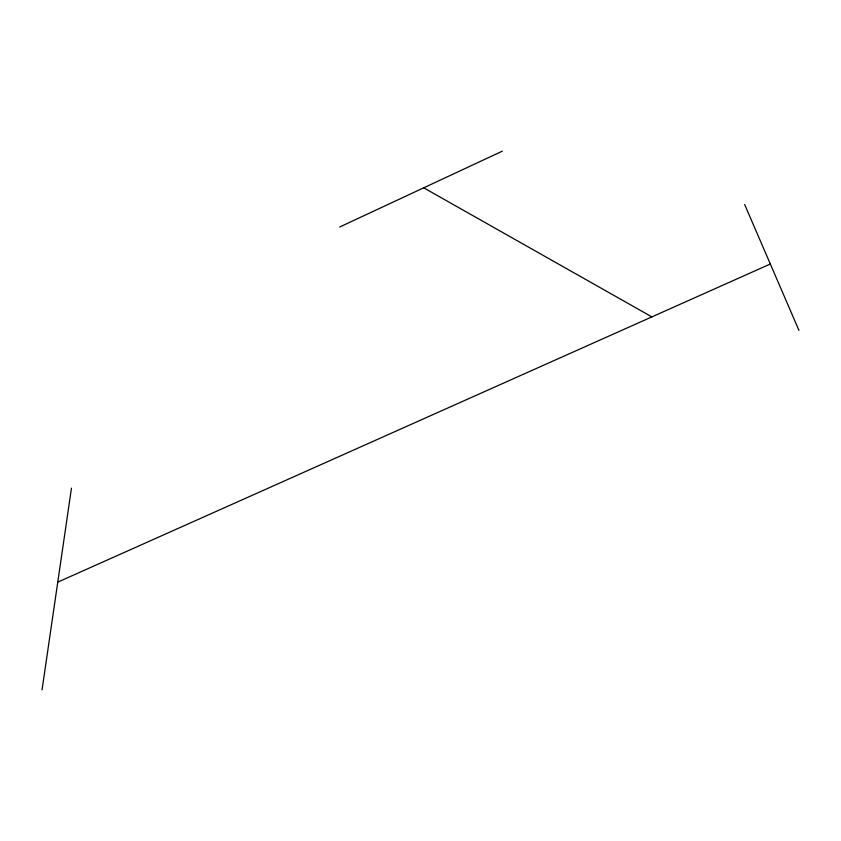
<?xml version="1.0" encoding="UTF-8"?>
<svg xmlns="http://www.w3.org/2000/svg" width="841" height="841" viewBox="0 0 841 841"><rect width="100%" height="100%" fill="white"/><g stroke="black" fill="none" stroke-linecap="round" stroke-linejoin="round"><path stroke-width="1.26" d="M42.05 689.841L71.464 488.179M339.753 226.965L502.34 151.159M57.756 582.14L770.324 264.011M423.706 187.816L651.891 316.889M744.653 204.51L798.95 330.355"/></g></svg>
